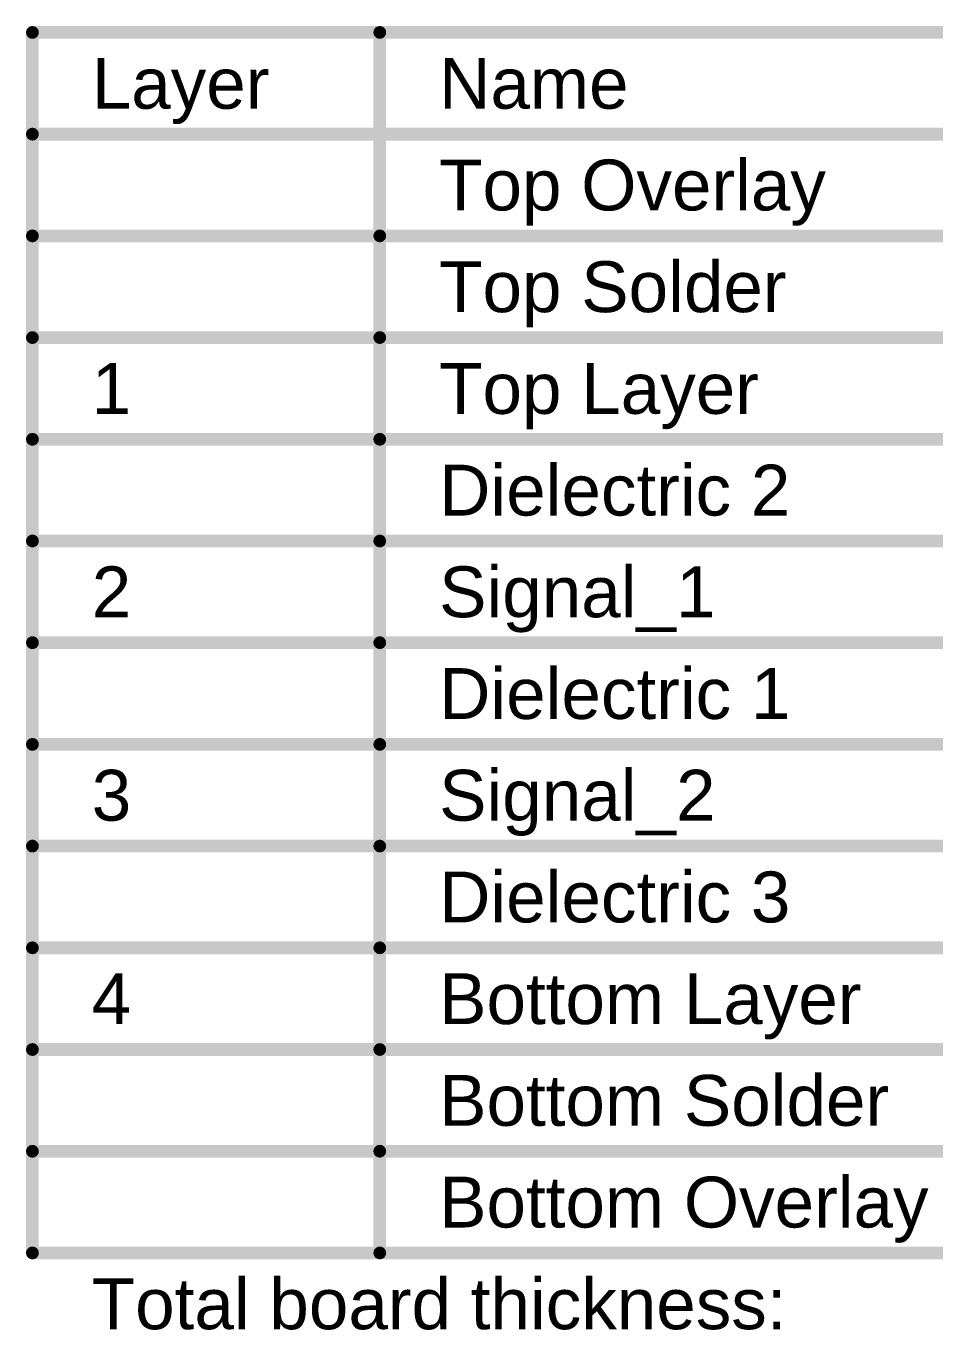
# Model space of a CAD drawing. Header units: inches. Extents: x -4 to 389, y 0 to 108.
# Drawn here: x 48.18 to 75.42, y 69.35 to 108.42 of the extents above; entities that cross this region are included whole.
import ezdxf

# ---------------------------------------------------------------- set-up
doc = ezdxf.new("R2010")
doc.units = ezdxf.units.IN
doc.layers.add('Fabrication', color=56, linetype='Continuous')
doc.styles.add('Arial', font='', dxfattribs={"height": 0.2})
doc.styles.get('Arial').set_extended_font_data('Arial')

msp = doc.modelspace()

# ---------------------------------------------------------------- linework, layer by layer
at = {"layer": 'Fabrication', "const_width": 0.381}
for points in [[(48.37, 71.653), (48.37, 108.229)], [(48.37, 108.229), (163.656, 108.229)], [(58.782, 71.653), (58.782, 108.229)], [(48.37, 105.181), (163.656, 105.181)], [(48.37, 102.133), (58.782, 102.133)], [(58.782, 102.133), (82.398, 102.133)], [(48.37, 99.085), (58.782, 99.085)], [(58.782, 99.085), (82.398, 99.085)], [(48.37, 96.037), (58.782, 96.037)], [(58.782, 96.037), (82.398, 96.037)], [(48.37, 92.989), (58.782, 92.989)], [(58.782, 92.989), (82.398, 92.989)], [(48.37, 89.941), (58.782, 89.941)], [(58.782, 89.941), (82.398, 89.941)], [(48.37, 86.893), (58.782, 86.893)], [(58.782, 86.893), (82.398, 86.893)], [(48.37, 83.845), (58.782, 83.845)], [(58.782, 83.845), (82.398, 83.845)], [(48.37, 80.797), (58.782, 80.797)], [(58.782, 80.797), (82.398, 80.797)], [(48.37, 77.749), (58.782, 77.749)], [(58.782, 77.749), (82.398, 77.749)], [(48.37, 74.701), (58.782, 74.701)], [(58.782, 74.701), (82.398, 74.701)], [(48.37, 71.653), (58.782, 71.653)], [(58.782, 71.653), (82.398, 71.653)]]:
    msp.add_lwpolyline(points, dxfattribs=at)
at = {"layer": 'Fabrication', "const_width": 0.191}
for points in [[(48.275, 108.229, 1), (48.466, 108.229, 1)], [(48.275, 108.229, 1), (48.466, 108.229, 1)], [(58.687, 108.229, 1), (58.877, 108.229, 1)], [(48.275, 105.181, 1), (48.466, 105.181, 1)], [(48.275, 102.133, 1), (48.466, 102.133, 1)], [(58.687, 102.133, 1), (58.877, 102.133, 1)], [(58.687, 102.133, 1), (58.877, 102.133, 1)], [(48.275, 99.085, 1), (48.466, 99.085, 1)], [(58.687, 99.085, 1), (58.877, 99.085, 1)], [(58.687, 99.085, 1), (58.877, 99.085, 1)], [(48.275, 96.037, 1), (48.466, 96.037, 1)], [(58.687, 96.037, 1), (58.877, 96.037, 1)], [(58.687, 96.037, 1), (58.877, 96.037, 1)], [(48.275, 92.989, 1), (48.466, 92.989, 1)], [(58.687, 92.989, 1), (58.877, 92.989, 1)], [(58.687, 92.989, 1), (58.877, 92.989, 1)], [(48.275, 89.941, 1), (48.466, 89.941, 1)], [(58.687, 89.941, 1), (58.877, 89.941, 1)], [(58.687, 89.941, 1), (58.877, 89.941, 1)], [(48.275, 86.893, 1), (48.466, 86.893, 1)], [(58.687, 86.893, 1), (58.877, 86.893, 1)], [(58.687, 86.893, 1), (58.877, 86.893, 1)], [(48.275, 83.845, 1), (48.466, 83.845, 1)], [(58.687, 83.845, 1), (58.877, 83.845, 1)], [(58.687, 83.845, 1), (58.877, 83.845, 1)], [(48.275, 80.797, 1), (48.466, 80.797, 1)], [(58.687, 80.797, 1), (58.877, 80.797, 1)], [(58.687, 80.797, 1), (58.877, 80.797, 1)], [(48.275, 77.749, 1), (48.466, 77.749, 1)], [(58.687, 77.749, 1), (58.877, 77.749, 1)], [(58.687, 77.749, 1), (58.877, 77.749, 1)], [(48.275, 74.701, 1), (48.466, 74.701, 1)], [(58.687, 74.701, 1), (58.877, 74.701, 1)], [(58.687, 74.701, 1), (58.877, 74.701, 1)], [(48.275, 71.653, 1), (48.466, 71.653, 1)], [(48.275, 71.653, 1), (48.466, 71.653, 1)], [(58.687, 71.653, 1), (58.877, 71.653, 1)], [(58.687, 71.653, 1), (58.877, 71.653, 1)], [(58.687, 71.653, 1), (58.877, 71.653, 1)]]:
    msp.add_lwpolyline(points, format="xyb", close=True, dxfattribs=at)

# ---------------------------------------------------------------- texts
at = {"layer": 'Fabrication', "style": 'Arial'}
for s, p in [('Layer', (50.148, 105.943)), ('Name', (60.56, 105.943)), ('Top Overlay', (60.56, 102.895)), ('Top Solder', (60.56, 99.847)), ('1', (50.148, 96.799)), ('Top Layer', (60.56, 96.799)), ('Dielectric 2', (60.56, 93.751)), ('2', (50.148, 90.703)), ('Signal_1', (60.56, 90.703)), ('Dielectric 1', (60.56, 87.655)), ('3', (50.148, 84.607)), ('Signal_2', (60.56, 84.607)), ('Dielectric 3', (60.56, 81.559)), ('4', (50.148, 78.511)), ('Bottom Layer', (60.56, 78.511)), ('Bottom Solder', (60.56, 75.463)), ('Bottom Overlay', (60.56, 72.415)), ('Total board thickness:', (50.148, 69.367))]:
    msp.add_text(s, height=1.524, dxfattribs=at).set_placement(p)

doc.saveas('drawing.dxf')
